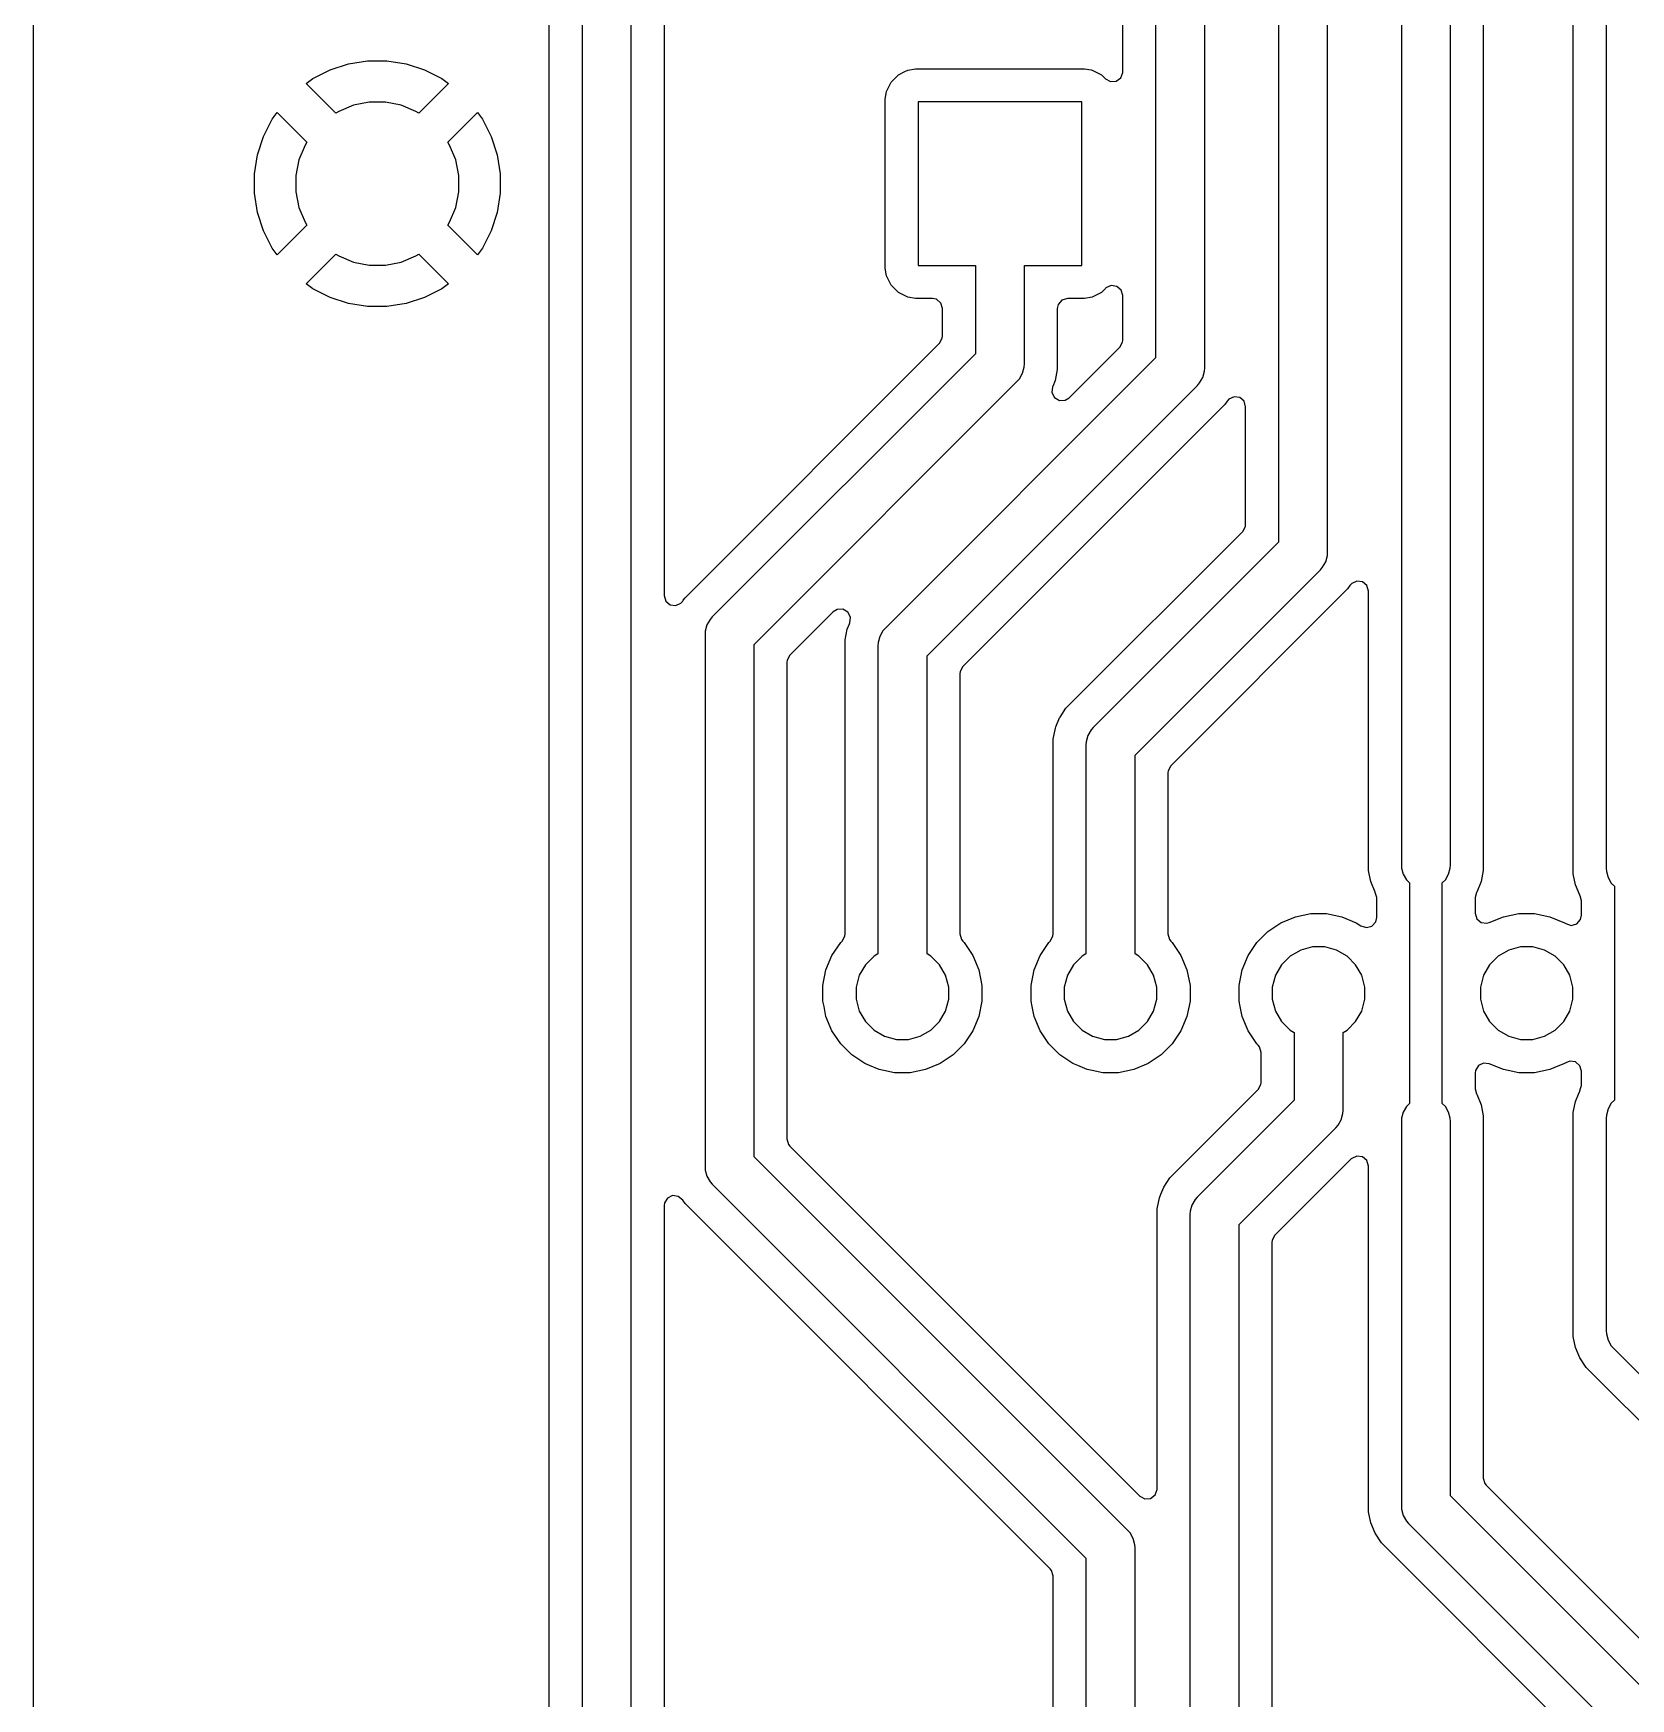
# Model space of a CAD drawing. Header units: millimetres. Extents: x 130.5 to 169.5, y -130 to -71.
# Drawn here: x 130.5 to 150, y -104.49 to -84.17 of the extents above; entities that cross this region are included whole.
import ezdxf

# ---------------------------------------------------------------- set-up
doc = ezdxf.new("R2010")
doc.units = ezdxf.units.MM
doc.layers.add('B.Cu', color=153, linetype='CONTINUOUS', true_color=0x4d7fc4)

msp = doc.modelspace()

# ---------------------------------------------------------------- linework, layer by layer
at = {"layer": 'B.Cu', "linetype": 'CONTINUOUS'}
for p, q in [((130.5005, -72.504427), (130.5005, -128.495572)), ((143.7995, -84.633745), (143.7995, -77.931004)), ((144.2, -78), (144.2, -88.125494)), ((144.8, -88.249758), (144.8, -78.124264)), ((136.7995, -85.881947), (136.7995, -79.431007)), ((137.2, -79.5), (137.2, -111)), ((137.8, -110.875736), (137.8, -79.624264)), ((138.2005, -79.841518), (138.2005, -91.026896)), ((145.7, -81.5), (145.7, -90.375736)), ((146.3, -90.5), (146.3, -81.624264)), ((147.2, -82.5), (147.2, -94.313948)), ((149.2995, -94.422941), (149.2995, -82.431007)), ((149.7, -82.5), (149.7, -94.353948)), ((147.8, -94.313948), (147.8, -82.624264)), ((148.2005, -82.841518), (148.2005, -94.382941)), ((134.124198, -84.609897), (134.348753, -84.536934)), ((134.348752, -84.536934), (134.581948, -84.5)), ((134.348753, -84.536934), (134.348752, -84.536934)), ((134.581948, -84.5), (134.818052, -84.5)), ((134.818052, -84.5), (135.051248, -84.536934)), ((135.051248, -84.536934), (135.275803, -84.609897)), ((133.830896, -84.777338), (133.913826, -84.717087)), ((133.913826, -84.717087), (134.124198, -84.609897)), ((135.275803, -84.609897), (135.48617, -84.717084)), ((135.48617, -84.717084), (135.569106, -84.77734)), ((140.971955, -84.761652), (141.061653, -84.671954)), ((141.061653, -84.671954), (141.061656, -84.671952)), ((141.061656, -84.671952), (141.061658, -84.67195)), ((141.061658, -84.67195), (141.138483, -84.632805)), ((141.138483, -84.632805), (141.174699, -84.614352)), ((141.174699, -84.614352), (141.268476, -84.5995)), ((141.268476, -84.5995), (143.331518, -84.5995)), ((143.331518, -84.5995), (143.412481, -84.612323)), ((143.412481, -84.612323), (143.425304, -84.614354)), ((143.425304, -84.614354), (143.538342, -84.67195)), ((143.538342, -84.67195), (143.538343, -84.671951)), ((143.538343, -84.671951), (143.538348, -84.671954)), ((143.538348, -84.671954), (143.587819, -84.721426)), ((143.587819, -84.721426), (143.649142, -84.754911)), ((143.649142, -84.754911), (143.718834, -84.749927)), ((143.718834, -84.749927), (143.774767, -84.708055)), ((143.774767, -84.708055), (143.799184, -84.642591)), ((143.799184, -84.642591), (143.7995, -84.633745)), ((133.830895, -84.77734), (133.830896, -84.777338)), ((134.194453, -85.140897), (133.830895, -84.77734)), ((135.569106, -84.77734), (135.205548, -85.140898)), ((140.899501, -84.968482), (140.914354, -84.874696)), ((140.914354, -84.874696), (140.97195, -84.761658)), ((140.97195, -84.761658), (140.971954, -84.761654)), ((140.971954, -84.761654), (140.971955, -84.761652)), ((133.417086, -85.213828), (133.477342, -85.130894)), ((133.477342, -85.130894), (133.477342, -85.130893)), ((133.477342, -85.130893), (133.8409, -85.49445)), ((134.228603, -85.118079), (134.194453, -85.140897)), ((134.409715, -85.04306), (134.228603, -85.118079)), ((134.601983, -85.004815), (134.409715, -85.04306)), ((134.798017, -85.004815), (134.601983, -85.004815)), ((134.990285, -85.04306), (134.798017, -85.004815)), ((135.171397, -85.118079), (134.990285, -85.04306)), ((135.205548, -85.140898), (135.171397, -85.118079)), ((135.559102, -85.494452), (135.92266, -85.130894)), ((135.92266, -85.130894), (135.982916, -85.21383)), ((140.8995, -87.031519), (140.899501, -84.968482)), ((143.3, -85), (141.3, -85)), ((141.3, -85), (141.3, -87)), ((143.3, -87), (143.3, -85)), ((133.309898, -85.424197), (133.417086, -85.213828)), ((135.982916, -85.21383), (136.090103, -85.424197)), ((133.236935, -85.648752), (133.309898, -85.424197)), ((133.818079, -85.528603), (133.74306, -85.709715)), ((133.8409, -85.49445), (133.818079, -85.528603)), ((135.581921, -85.528603), (135.559102, -85.494452)), ((135.65694, -85.709715), (135.581921, -85.528603)), ((136.090103, -85.424197), (136.163066, -85.648752)), ((133.2, -85.881947), (133.236935, -85.648752)), ((133.74306, -85.709715), (133.704815, -85.901983)), ((135.695185, -85.901983), (135.65694, -85.709715)), ((136.163066, -85.648752), (136.2, -85.881947)), ((133.2, -86.118052), (133.2, -85.881947)), ((133.704815, -85.901983), (133.704815, -86.098017)), ((135.695185, -86.098017), (135.695185, -85.901983)), ((136.2, -85.881947), (136.2, -86.118052)), ((136.7995, -111.068993), (136.7995, -85.881947)), ((133.236935, -86.351247), (133.2, -86.118052)), ((133.704815, -86.098017), (133.74306, -86.290285)), ((135.65694, -86.290285), (135.695185, -86.098017)), ((136.2, -86.118052), (136.163066, -86.351247)), ((133.309898, -86.575802), (133.236935, -86.351247)), ((133.74306, -86.290285), (133.818079, -86.471397)), ((135.581921, -86.471397), (135.65694, -86.290285)), ((136.163066, -86.351247), (136.090103, -86.575802)), ((133.417082, -86.786163), (133.309898, -86.575802)), ((133.840899, -86.505548), (133.477342, -86.869105)), ((133.818079, -86.471397), (133.840899, -86.505548)), ((135.559103, -86.505547), (135.581921, -86.471397)), ((135.92266, -86.869105), (135.559103, -86.505547)), ((136.090103, -86.575802), (135.982913, -86.786174)), ((133.417086, -86.786169), (133.417082, -86.786163)), ((133.477342, -86.869104), (133.417086, -86.786169)), ((135.982913, -86.786174), (135.922662, -86.869104)), ((133.477342, -86.869105), (133.477342, -86.869104)), ((133.830895, -87.222658), (134.194452, -86.859101)), ((134.194452, -86.859101), (134.228603, -86.881921)), ((134.228603, -86.881921), (134.409715, -86.95694)), ((134.409715, -86.95694), (134.601983, -86.995185)), ((134.798017, -86.995185), (134.990285, -86.95694)), ((134.990285, -86.95694), (135.171397, -86.881921)), ((135.171397, -86.881921), (135.20555, -86.8591)), ((135.20555, -86.8591), (135.569107, -87.222658)), ((135.922662, -86.869104), (135.92266, -86.869105)), ((134.601983, -86.995185), (134.798017, -86.995185)), ((140.899501, -87.031524), (140.8995, -87.031519)), ((140.914353, -87.125301), (140.899501, -87.031524)), ((140.914354, -87.125302), (140.914353, -87.125301)), ((140.914354, -87.125304), (140.914354, -87.125302)), ((140.97195, -87.238342), (140.914354, -87.125304)), ((141.3, -87), (142, -87)), ((142, -87), (142, -88.075736)), ((142.6, -88.2), (142.6, -87)), ((142.6, -87), (143.3, -87)), ((133.830896, -87.222658), (133.830895, -87.222658)), ((133.913831, -87.282914), (133.830896, -87.222658)), ((133.913837, -87.282918), (133.913831, -87.282914)), ((134.124198, -87.390102), (133.913837, -87.282918)), ((134.348753, -87.463065), (134.124198, -87.390102)), ((135.275803, -87.390102), (135.051248, -87.463065)), ((135.486172, -87.282914), (135.275803, -87.390102)), ((135.569107, -87.222658), (135.486172, -87.282914)), ((141.061658, -87.32805), (140.97195, -87.238342)), ((141.174696, -87.385646), (141.061658, -87.32805)), ((141.268482, -87.400499), (141.174696, -87.385646)), ((143.425302, -87.385647), (143.331525, -87.400499)), ((143.450631, -87.372741), (143.425302, -87.385647)), ((143.538342, -87.32805), (143.450631, -87.372741)), ((143.538346, -87.328046), (143.538342, -87.32805)), ((143.538348, -87.328045), (143.538346, -87.328046)), ((143.587819, -87.278574), (143.538348, -87.328045)), ((143.594297, -87.272542), (143.587819, -87.278574)), ((143.657853, -87.243517), (143.594297, -87.272542)), ((143.727011, -87.253461), (143.657853, -87.243517)), ((143.779815, -87.299216), (143.727011, -87.253461)), ((143.7995, -87.366255), (143.779815, -87.299216)), ((143.7995, -87.908238), (143.7995, -87.366255)), ((134.581948, -87.5), (134.348753, -87.463065)), ((134.818052, -87.5), (134.581948, -87.5)), ((135.051249, -87.463065), (134.818052, -87.5)), ((135.051248, -87.463065), (135.051249, -87.463065)), ((141.268483, -87.400499), (141.268482, -87.400499)), ((141.4755, -87.400499), (141.268483, -87.400499)), ((141.527011, -87.411705), (141.4755, -87.400499)), ((141.579815, -87.45746), (141.527011, -87.411705)), ((141.5995, -87.524499), (141.579815, -87.45746)), ((141.5995, -87.85848), (141.5995, -87.524499)), ((143.011706, -87.472987), (143.0005, -87.524499)), ((143.0005, -87.524499), (143.0005, -88.131006)), ((143.057461, -87.420183), (143.011706, -87.472987)), ((143.1245, -87.400499), (143.057461, -87.420183)), ((143.331519, -87.4005), (143.1245, -87.400499)), ((143.331525, -87.400499), (143.331519, -87.4005)), ((138.455888, -91.053454), (141.563181, -87.946161)), ((141.563181, -87.946161), (141.596666, -87.884838)), ((141.596666, -87.884838), (141.5995, -87.85848)), ((143.14484, -88.614261), (143.763181, -87.995919)), ((143.763181, -87.995919), (143.796666, -87.934596)), ((143.796666, -87.934596), (143.7995, -87.908238)), ((142, -88.075736), (138.787868, -91.287868)), ((144.2, -88.125494), (140.897868, -91.427626)), ((142.597433, -88.239158), (142.6, -88.2)), ((143.0005, -88.131006), (143.0005, -88.268994)), ((139.3, -91.624264), (142.512132, -88.412132)), ((142.512132, -88.412132), (142.538006, -88.382628)), ((142.538006, -88.382628), (142.577164, -88.314805)), ((142.577164, -88.314805), (142.597433, -88.239158)), ((142.97358, -88.404328), (142.944355, -88.474884)), ((142.973581, -88.404323), (142.97358, -88.404328)), ((142.973582, -88.404322), (142.973581, -88.404323)), ((143.000501, -88.268996), (142.973582, -88.404322)), ((143.0005, -88.268994), (143.0005, -88.268996)), ((143.0005, -88.268996), (143.000501, -88.268996)), ((144.738006, -88.432386), (144.777164, -88.364563)), ((144.777164, -88.364563), (144.797433, -88.288916)), ((144.797433, -88.288916), (144.8, -88.249758)), ((141.41, -91.764022), (144.712132, -88.46189)), ((142.942597, -88.479128), (142.935129, -88.548598)), ((142.935129, -88.548598), (142.966405, -88.611077)), ((142.944355, -88.474884), (142.942597, -88.479128)), ((142.966405, -88.611077), (143.026494, -88.646729)), ((143.096319, -88.644234), (143.14484, -88.614261)), ((144.712132, -88.46189), (144.738006, -88.432386)), ((145.157853, -88.600124), (145.094297, -88.629149)), ((145.227011, -88.610068), (145.157853, -88.600124)), ((145.279815, -88.655823), (145.227011, -88.610068)), ((145.044112, -88.696304), (141.846819, -91.893596)), ((143.026494, -88.646729), (143.096319, -88.644234)), ((145.044113, -88.696303), (145.044112, -88.696304)), ((145.072397, -88.653972), (145.044113, -88.696303)), ((145.094297, -88.629149), (145.072397, -88.653972)), ((145.2995, -88.722862), (145.279815, -88.655823)), ((145.2995, -90.15848), (145.2995, -88.722862)), ((145.263181, -90.246161), (145.296666, -90.184838)), ((145.296666, -90.184838), (145.2995, -90.15848)), ((143.105891, -92.403451), (145.263181, -90.246161)), ((145.7, -90.375736), (143.437868, -92.637868)), ((146.238006, -90.682628), (146.277164, -90.614805)), ((146.277164, -90.614805), (146.297433, -90.539158)), ((146.297433, -90.539158), (146.3, -90.5)), ((143.95, -92.974264), (146.212132, -90.712132)), ((146.212132, -90.712132), (146.238006, -90.682628)), ((146.657853, -90.850366), (146.594297, -90.879391)), ((146.727011, -90.86031), (146.657853, -90.850366)), ((138.2005, -91.026896), (138.220185, -91.093935)), ((138.435271, -91.08431), (138.455888, -91.053454)), ((146.544112, -90.946546), (144.386819, -93.103838)), ((146.544113, -90.946545), (146.544112, -90.946546)), ((146.572397, -90.904214), (146.544113, -90.946545)), ((146.594297, -90.879391), (146.572397, -90.904214)), ((146.779815, -90.906065), (146.727011, -90.86031)), ((146.7995, -90.973104), (146.779815, -90.906065)), ((146.7995, -94.382943), (146.7995, -90.973104)), ((138.220185, -91.093935), (138.272989, -91.13969)), ((138.272989, -91.13969), (138.342147, -91.149634)), ((138.342147, -91.149634), (138.405703, -91.120609)), ((138.405703, -91.120609), (138.427601, -91.095789)), ((138.427601, -91.095789), (138.43527, -91.084312)), ((138.43527, -91.084312), (138.435271, -91.08431)), ((140.265161, -91.225496), (139.736819, -91.753838)), ((140.313682, -91.195523), (140.265161, -91.225496)), ((140.383508, -91.193029), (140.313682, -91.195523)), ((140.443597, -91.228681), (140.383508, -91.193029)), ((140.474872, -91.29116), (140.443597, -91.228681)), ((138.702567, -91.460842), (138.7, -91.5)), ((138.722836, -91.385195), (138.702567, -91.460842)), ((138.761994, -91.317372), (138.722836, -91.385195)), ((138.787868, -91.287868), (138.761994, -91.317372)), ((140.410471, -91.565886), (140.43642, -91.43543)), ((140.43642, -91.43543), (140.46319, -91.370801)), ((140.46319, -91.370801), (140.467403, -91.360629)), ((140.467403, -91.360629), (140.474872, -91.29116)), ((140.871994, -91.45713), (140.832836, -91.524953)), ((140.897868, -91.427626), (140.871994, -91.45713)), ((138.7, -91.5), (138.7, -98)), ((139.3, -97.875736), (139.3, -91.624264)), ((140.4095, -91.570765), (140.410471, -91.565886)), ((140.4095, -95.156642), (140.4095, -91.570765)), ((140.812567, -91.6006), (140.81, -91.639758)), ((140.81, -91.639758), (140.81, -95.400656)), ((140.832836, -91.524953), (140.812567, -91.6006)), ((139.703334, -91.815161), (139.7005, -91.841519)), ((139.7005, -91.841519), (139.7005, -97.65848)), ((139.736819, -91.753838), (139.703334, -91.815161)), ((141.41, -95.400656), (141.41, -91.764022)), ((141.813334, -91.954919), (141.8105, -91.981277)), ((141.8105, -91.981277), (141.8105, -95.156642)), ((141.846819, -91.893596), (141.813334, -91.954919)), ((143.034506, -92.510285), (143.105885, -92.403458)), ((143.105885, -92.403458), (143.105891, -92.403451)), ((142.9495, -92.781004), (142.976419, -92.645677)), ((142.976419, -92.645677), (142.97642, -92.645676)), ((142.97642, -92.645672), (142.983243, -92.629199)), ((142.97642, -92.645676), (142.97642, -92.645672)), ((142.983243, -92.629199), (143.029222, -92.518194)), ((143.029222, -92.518194), (143.034505, -92.510288)), ((143.034505, -92.510288), (143.034506, -92.510285)), ((143.411994, -92.667372), (143.372836, -92.735195)), ((143.437868, -92.637868), (143.411994, -92.667372)), ((142.9495, -95.156642), (142.9495, -92.781004)), ((143.352567, -92.810842), (143.35, -92.85)), ((143.35, -92.85), (143.35, -95.400656)), ((143.372836, -92.735195), (143.352567, -92.810842)), ((143.95, -95.400656), (143.95, -92.974264)), ((144.353334, -93.165161), (144.3505, -93.191519)), ((144.3505, -93.191519), (144.3505, -95.156642)), ((144.386819, -93.103838), (144.353334, -93.165161)), ((146.807457, -94.422943), (146.7995, -94.382943)), ((146.82642, -94.518276), (146.807457, -94.422943)), ((147.2, -94.313948), (147.202567, -94.353106)), ((147.202567, -94.353106), (147.222836, -94.428753)), ((147.222836, -94.428753), (147.261994, -94.496576)), ((147.261994, -94.496576), (147.3, -94.534582)), ((147.7, -94.534582), (147.738006, -94.496576)), ((147.738006, -94.496576), (147.777164, -94.428753)), ((147.777164, -94.428753), (147.797433, -94.353106)), ((147.797433, -94.353106), (147.8, -94.313948)), ((148.200501, -94.382943), (148.173582, -94.51827)), ((148.2005, -94.382941), (148.2005, -94.382943)), ((148.2005, -94.382943), (148.200501, -94.382943)), ((149.32642, -94.558276), (149.2995, -94.422941)), ((149.7, -94.353948), (149.702567, -94.393106)), ((149.702567, -94.393106), (149.722836, -94.468753)), ((149.722836, -94.468753), (149.761994, -94.536576)), ((146.879225, -94.645759), (146.82642, -94.518276)), ((146.879229, -94.645764), (146.879225, -94.645759)), ((146.879279, -94.645858), (146.879229, -94.645764)), ((146.879815, -94.646678), (146.879279, -94.645858)), ((146.879936, -94.647088), (146.879815, -94.646678)), ((146.882094, -94.651126), (146.879936, -94.647088)), ((146.881254, -94.651575), (146.882094, -94.651126)), ((146.8995, -94.713717), (146.881254, -94.651575)), ((146.8995, -94.954874), (146.8995, -94.713717)), ((147.3, -94.534582), (147.3, -97.225418)), ((147.7, -97.225418), (147.7, -94.534582)), ((148.10052, -94.711502), (148.1005, -94.713717)), ((148.1005, -94.713717), (148.1005, -94.904706)), ((148.119208, -94.651822), (148.10052, -94.711502)), ((148.120778, -94.645754), (148.117906, -94.651126)), ((148.117906, -94.651126), (148.119208, -94.651822)), ((148.173579, -94.51828), (148.120778, -94.645754)), ((148.173582, -94.51827), (148.173579, -94.51828)), ((149.379225, -94.685759), (149.32642, -94.558276)), ((149.379229, -94.685764), (149.379225, -94.685759)), ((149.379279, -94.685858), (149.379229, -94.685764)), ((149.379815, -94.686678), (149.379279, -94.685858)), ((149.379936, -94.687088), (149.379815, -94.686678)), ((149.382094, -94.691126), (149.379936, -94.687088)), ((149.381254, -94.691575), (149.382094, -94.691126)), ((149.3995, -94.753717), (149.381254, -94.691575)), ((149.761994, -94.536576), (149.8, -94.574582)), ((149.8, -94.574582), (149.8, -97.185418)), ((145.906922, -94.946794), (146.094412, -94.9095)), ((146.094412, -94.9095), (146.094414, -94.9095)), ((146.094414, -94.9095), (146.285586, -94.9095)), ((146.285586, -94.9095), (146.285588, -94.9095)), ((146.285588, -94.9095), (146.473079, -94.946794)), ((148.1005, -94.904706), (148.120185, -94.971745)), ((148.446922, -94.946794), (148.634412, -94.9095)), ((148.634412, -94.9095), (148.634414, -94.9095)), ((148.634414, -94.9095), (148.825586, -94.9095)), ((148.825586, -94.9095), (148.825588, -94.9095)), ((148.825588, -94.9095), (149.013079, -94.946794)), ((149.3995, -94.928147), (149.3995, -94.753717)), ((145.57134, -95.126164), (145.7303, -95.019951)), ((145.7303, -95.019951), (145.906912, -94.946797)), ((145.906912, -94.946797), (145.906922, -94.946794)), ((146.473079, -94.946794), (146.473089, -94.946797)), ((146.473089, -94.946797), (146.649701, -95.019952)), ((146.649701, -95.019952), (146.70661, -95.057977)), ((146.70661, -95.057977), (146.773288, -95.078854)), ((146.773288, -95.078854), (146.840668, -95.060369)), ((146.840668, -95.060369), (146.887357, -95.00839)), ((146.887357, -95.00839), (146.8995, -94.954874)), ((148.120185, -94.971745), (148.172989, -95.0175)), ((148.172989, -95.0175), (148.242147, -95.027444)), ((148.242147, -95.027444), (148.271952, -95.019267)), ((148.271952, -95.019267), (148.446912, -94.946797)), ((148.446912, -94.946797), (148.446922, -94.946794)), ((149.013079, -94.946794), (149.013089, -94.946797)), ((149.013089, -94.946797), (149.189703, -95.019952)), ((149.189703, -95.019952), (149.189705, -95.019953)), ((149.189705, -95.019953), (149.206611, -95.03125)), ((149.206611, -95.03125), (149.273289, -95.052127)), ((149.273289, -95.052127), (149.340669, -95.033641)), ((149.340669, -95.033641), (149.387358, -94.981662)), ((149.387358, -94.981662), (149.3995, -94.928147)), ((140.249952, -95.420299), (140.356165, -95.261339)), ((140.356165, -95.261339), (140.373181, -95.244323)), ((140.373181, -95.244323), (140.406666, -95.183)), ((140.406666, -95.183), (140.4095, -95.156642)), ((141.8105, -95.156642), (141.830185, -95.223681)), ((141.830185, -95.223681), (141.846819, -95.244323)), ((141.846819, -95.244323), (141.863835, -95.261338)), ((141.863835, -95.261338), (141.863836, -95.261339)), ((141.863836, -95.261339), (141.970049, -95.420299)), ((142.789952, -95.420299), (142.896165, -95.261339)), ((142.896165, -95.261339), (142.913181, -95.244323)), ((142.913181, -95.244323), (142.946666, -95.183)), ((142.946666, -95.183), (142.9495, -95.156642)), ((144.3505, -95.156642), (144.370185, -95.223681)), ((144.370185, -95.223681), (144.386819, -95.244323)), ((144.386819, -95.244323), (144.403835, -95.261338)), ((144.403835, -95.261338), (144.403836, -95.261339)), ((144.403836, -95.261339), (144.510049, -95.420299)), ((145.329952, -95.420299), (145.436165, -95.261339)), ((145.436165, -95.261339), (145.57134, -95.126164)), ((146.1156, -95.314876), (145.97187, -95.353389)), ((146.2644, -95.314876), (146.1156, -95.314876)), ((146.40813, -95.353389), (146.2644, -95.314876)), ((148.6556, -95.314876), (148.51187, -95.353389)), ((148.8044, -95.314876), (148.6556, -95.314876)), ((148.94813, -95.353389), (148.8044, -95.314876)), ((140.176798, -95.596911), (140.249952, -95.420299)), ((140.763006, -95.427789), (140.657789, -95.533006)), ((140.81, -95.400656), (140.763006, -95.427789)), ((141.456994, -95.427789), (141.41, -95.400656)), ((141.562211, -95.533006), (141.456994, -95.427789)), ((141.970049, -95.420299), (142.043203, -95.596911)), ((142.716798, -95.596911), (142.789952, -95.420299)), ((143.303006, -95.427789), (143.197789, -95.533006)), ((143.35, -95.400656), (143.303006, -95.427789)), ((143.996994, -95.427789), (143.95, -95.400656)), ((144.102211, -95.533006), (143.996994, -95.427789)), ((144.510049, -95.420299), (144.583203, -95.596911)), ((145.256798, -95.596911), (145.329952, -95.420299)), ((145.843006, -95.427789), (145.737789, -95.533006)), ((145.97187, -95.353389), (145.843006, -95.427789)), ((146.536994, -95.427789), (146.40813, -95.353389)), ((146.642211, -95.533006), (146.536994, -95.427789)), ((148.383006, -95.427789), (148.277789, -95.533006)), ((148.51187, -95.353389), (148.383006, -95.427789)), ((149.076994, -95.427789), (148.94813, -95.353389)), ((149.182211, -95.533006), (149.076994, -95.427789)), ((140.1395, -95.784411), (140.176795, -95.596921)), ((140.176795, -95.596921), (140.176796, -95.59692)), ((140.176796, -95.596916), (140.176798, -95.596911)), ((140.176796, -95.59692), (140.176796, -95.596916)), ((140.583389, -95.66187), (140.544876, -95.8056)), ((140.657789, -95.533006), (140.583389, -95.66187)), ((141.636611, -95.66187), (141.562211, -95.533006)), ((141.675124, -95.8056), (141.636611, -95.66187)), ((142.043203, -95.596911), (142.043206, -95.596921)), ((142.043206, -95.596921), (142.0805, -95.784411)), ((142.6795, -95.784411), (142.716795, -95.596921)), ((142.716795, -95.596921), (142.716796, -95.59692)), ((142.716796, -95.596916), (142.716798, -95.596911)), ((142.716796, -95.59692), (142.716796, -95.596916)), ((143.123389, -95.66187), (143.084876, -95.8056)), ((143.197789, -95.533006), (143.123389, -95.66187)), ((144.176611, -95.66187), (144.102211, -95.533006)), ((144.215124, -95.8056), (144.176611, -95.66187)), ((144.583203, -95.596911), (144.583206, -95.596921)), ((144.583206, -95.596921), (144.6205, -95.784411)), ((145.2195, -95.784411), (145.256795, -95.596921)), ((145.256795, -95.596921), (145.256796, -95.59692)), ((145.256796, -95.596916), (145.256798, -95.596911)), ((145.256796, -95.59692), (145.256796, -95.596916)), ((145.663389, -95.66187), (145.624876, -95.8056)), ((145.737789, -95.533006), (145.663389, -95.66187)), ((146.716611, -95.66187), (146.642211, -95.533006)), ((146.755124, -95.8056), (146.716611, -95.66187)), ((148.203389, -95.66187), (148.164876, -95.8056)), ((148.277789, -95.533006), (148.203389, -95.66187)), ((149.256611, -95.66187), (149.182211, -95.533006)), ((149.295124, -95.8056), (149.256611, -95.66187)), ((140.1395, -95.975588), (140.1395, -95.784411)), ((140.544876, -95.8056), (140.544876, -95.9544)), ((141.675124, -95.9544), (141.675124, -95.8056)), ((142.0805, -95.784411), (142.0805, -95.784414)), ((142.0805, -95.784414), (142.0805, -95.975586)), ((142.6795, -95.975588), (142.6795, -95.784411)), ((143.084876, -95.8056), (143.084876, -95.9544)), ((144.215124, -95.9544), (144.215124, -95.8056)), ((144.6205, -95.784411), (144.6205, -95.784414)), ((144.6205, -95.784414), (144.6205, -95.975586)), ((145.2195, -95.975588), (145.2195, -95.784411)), ((145.624876, -95.8056), (145.624876, -95.9544)), ((146.755124, -95.9544), (146.755124, -95.8056)), ((148.164876, -95.8056), (148.164876, -95.9544)), ((149.295124, -95.9544), (149.295124, -95.8056)), ((140.152733, -96.042114), (140.1395, -95.975588)), ((140.176796, -96.163084), (140.152733, -96.042114)), ((140.544876, -95.9544), (140.583389, -96.09813)), ((140.583389, -96.09813), (140.657789, -96.226994)), ((141.562211, -96.226994), (141.636611, -96.09813)), ((141.636611, -96.09813), (141.675124, -95.9544)), ((142.080501, -95.975588), (142.043206, -96.163078)), ((142.0805, -95.975586), (142.0805, -95.975588)), ((142.0805, -95.975588), (142.080501, -95.975588)), ((142.692733, -96.042114), (142.6795, -95.975588)), ((142.716796, -96.163084), (142.692733, -96.042114)), ((143.084876, -95.9544), (143.123389, -96.09813)), ((143.123389, -96.09813), (143.197789, -96.226994)), ((144.102211, -96.226994), (144.176611, -96.09813)), ((144.176611, -96.09813), (144.215124, -95.9544)), ((144.620501, -95.975588), (144.583206, -96.163078)), ((144.6205, -95.975586), (144.6205, -95.975588)), ((144.6205, -95.975588), (144.620501, -95.975588)), ((145.232733, -96.042114), (145.2195, -95.975588)), ((145.256796, -96.163084), (145.232733, -96.042114)), ((145.624876, -95.9544), (145.663389, -96.09813)), ((145.663389, -96.09813), (145.737789, -96.226994)), ((146.642211, -96.226994), (146.716611, -96.09813)), ((146.716611, -96.09813), (146.755124, -95.9544)), ((148.164876, -95.9544), (148.203389, -96.09813)), ((148.203389, -96.09813), (148.277789, -96.226994)), ((149.182211, -96.226994), (149.256611, -96.09813)), ((149.256611, -96.09813), (149.295124, -95.9544)), ((140.249954, -96.339704), (140.176796, -96.163084)), ((140.356163, -96.498658), (140.249954, -96.339704)), ((140.657789, -96.226994), (140.763006, -96.332211)), ((140.763006, -96.332211), (140.89187, -96.406611)), ((141.32813, -96.406611), (141.456994, -96.332211)), ((141.456994, -96.332211), (141.562211, -96.226994)), ((141.970049, -96.3397), (141.863836, -96.49866)), ((142.043203, -96.163088), (141.970049, -96.3397)), ((142.043206, -96.163078), (142.043203, -96.163088)), ((142.789954, -96.339704), (142.716796, -96.163084)), ((142.896163, -96.498658), (142.789954, -96.339704)), ((143.197789, -96.226994), (143.303006, -96.332211)), ((143.303006, -96.332211), (143.43187, -96.406611)), ((143.86813, -96.406611), (143.996994, -96.332211)), ((143.996994, -96.332211), (144.102211, -96.226994)), ((144.510049, -96.3397), (144.403836, -96.49866)), ((144.583203, -96.163088), (144.510049, -96.3397)), ((144.583206, -96.163078), (144.583203, -96.163088)), ((145.329954, -96.339704), (145.256796, -96.163084)), ((145.436163, -96.498658), (145.329954, -96.339704)), ((145.737789, -96.226994), (145.843006, -96.332211)), ((145.843006, -96.332211), (145.89, -96.359343)), ((146.49, -96.359343), (146.536994, -96.332211)), ((146.536994, -96.332211), (146.642211, -96.226994)), ((148.277789, -96.226994), (148.383006, -96.332211)), ((148.383006, -96.332211), (148.51187, -96.406611)), ((148.94813, -96.406611), (149.076994, -96.332211)), ((149.076994, -96.332211), (149.182211, -96.226994)), ((140.491342, -96.633837), (140.356163, -96.498658)), ((140.89187, -96.406611), (141.0356, -96.445124)), ((141.0356, -96.445124), (141.1844, -96.445124)), ((141.1844, -96.445124), (141.32813, -96.406611)), ((141.863836, -96.49866), (141.728661, -96.633835)), ((143.031342, -96.633837), (142.896163, -96.498658)), ((143.43187, -96.406611), (143.5756, -96.445124)), ((143.5756, -96.445124), (143.7244, -96.445124)), ((143.7244, -96.445124), (143.86813, -96.406611)), ((144.403836, -96.49866), (144.268661, -96.633835)), ((145.436165, -96.49866), (145.436163, -96.498658)), ((145.453179, -96.515674), (145.436165, -96.49866)), ((145.469815, -96.536318), (145.453179, -96.515674)), ((145.4895, -96.603357), (145.469815, -96.536318)), ((145.89, -96.359343), (145.89, -97.185736)), ((146.49, -97.31), (146.49, -96.359343)), ((148.51187, -96.406611), (148.6556, -96.445124)), ((148.6556, -96.445124), (148.8044, -96.445124)), ((148.8044, -96.445124), (148.94813, -96.406611)), ((140.650296, -96.740046), (140.491342, -96.633837)), ((140.650299, -96.740047), (140.650296, -96.740046)), ((140.6503, -96.740048), (140.650299, -96.740047)), ((140.709425, -96.764538), (140.6503, -96.740048)), ((141.569701, -96.740048), (141.393089, -96.813202)), ((141.728661, -96.633835), (141.569701, -96.740048)), ((143.190296, -96.740046), (143.031342, -96.633837)), ((143.190299, -96.740047), (143.190296, -96.740046)), ((143.1903, -96.740048), (143.190299, -96.740047)), ((143.249425, -96.764538), (143.1903, -96.740048)), ((144.109701, -96.740048), (143.933089, -96.813202)), ((144.268661, -96.633835), (144.109701, -96.740048)), ((145.4895, -96.96848), (145.4895, -96.603357)), ((148.202483, -96.733263), (148.140004, -96.764538)), ((148.271952, -96.740731), (148.202483, -96.733263)), ((148.446916, -96.813204), (148.271952, -96.740731)), ((149.189703, -96.740047), (149.061767, -96.793039)), ((149.206608, -96.728751), (149.189703, -96.740047)), ((149.257853, -96.709114), (149.206608, -96.728751)), ((149.327011, -96.719058), (149.257853, -96.709114)), ((149.379815, -96.764813), (149.327011, -96.719058)), ((140.826916, -96.813204), (140.709425, -96.764538)), ((140.884343, -96.824627), (140.826916, -96.813204)), ((141.014412, -96.8505), (140.884343, -96.824627)), ((141.205586, -96.8505), (141.014412, -96.8505)), ((141.205589, -96.8505), (141.205586, -96.8505)), ((141.393079, -96.813205), (141.205589, -96.8505)), ((141.39308, -96.813204), (141.393079, -96.813205)), ((141.393084, -96.813204), (141.39308, -96.813204)), ((141.393089, -96.813202), (141.393084, -96.813204)), ((143.366916, -96.813204), (143.249425, -96.764538)), ((143.424343, -96.824627), (143.366916, -96.813204)), ((143.554412, -96.8505), (143.424343, -96.824627)), ((143.745586, -96.8505), (143.554412, -96.8505)), ((143.745589, -96.8505), (143.745586, -96.8505)), ((143.933079, -96.813205), (143.745589, -96.8505)), ((143.93308, -96.813204), (143.933079, -96.813205)), ((143.933084, -96.813204), (143.93308, -96.813204)), ((143.933089, -96.813202), (143.933084, -96.813204)), ((148.104352, -96.824627), (148.1005, -96.855293)), ((148.1005, -96.855293), (148.1005, -97.046282)), ((148.140004, -96.764538), (148.104352, -96.824627)), ((148.504343, -96.824627), (148.446916, -96.813204)), ((148.634412, -96.8505), (148.504343, -96.824627)), ((148.825586, -96.8505), (148.634412, -96.8505)), ((148.825589, -96.8505), (148.825586, -96.8505)), ((149.013079, -96.813205), (148.825589, -96.8505)), ((149.01308, -96.813204), (149.013079, -96.813205)), ((149.013084, -96.813204), (149.01308, -96.813204)), ((149.061767, -96.793039), (149.013084, -96.813204)), ((149.3995, -96.831852), (149.379815, -96.764813)), ((149.3995, -97.006282), (149.3995, -96.831852)), ((144.375888, -98.133454), (145.453181, -97.056161)), ((145.453181, -97.056161), (145.486666, -96.994838)), ((145.486666, -96.994838), (145.4895, -96.96848)), ((148.1005, -97.046282), (148.118747, -97.108421)), ((148.118747, -97.108421), (148.117905, -97.108871)), ((148.117905, -97.108871), (148.120065, -97.112911)), ((148.120065, -97.112911), (148.120185, -97.113321)), ((148.120185, -97.113321), (148.120722, -97.114139)), ((148.120722, -97.114139), (148.120777, -97.114242)), ((148.120777, -97.114242), (148.173579, -97.241719)), ((149.32642, -97.201724), (149.362656, -97.114242)), ((149.362656, -97.114242), (149.379224, -97.074242)), ((149.379224, -97.074242), (149.382095, -97.068871)), ((149.380795, -97.068175), (149.39948, -97.00849)), ((149.382095, -97.068871), (149.380795, -97.068175)), ((149.39948, -97.00849), (149.3995, -97.006282)), ((145.89, -97.185736), (144.707868, -98.367868)), ((146.467164, -97.424805), (146.487433, -97.349158)), ((146.487433, -97.349158), (146.49, -97.31)), ((147.222836, -97.331247), (147.202567, -97.406894)), ((147.261994, -97.263424), (147.222836, -97.331247)), ((147.3, -97.225418), (147.261994, -97.263424)), ((147.738006, -97.263424), (147.7, -97.225418)), ((147.777164, -97.331247), (147.738006, -97.263424)), ((147.797433, -97.406894), (147.777164, -97.331247)), ((148.173579, -97.241719), (148.173582, -97.241729)), ((148.173582, -97.241729), (148.2005, -97.377056)), ((149.2995, -97.337056), (149.326419, -97.201729)), ((149.2995, -97.337059), (149.2995, -97.337056)), ((149.2995, -99.931006), (149.2995, -97.337059)), ((149.326419, -97.201729), (149.32642, -97.201728)), ((149.32642, -97.201728), (149.32642, -97.201724)), ((149.722836, -97.291247), (149.702567, -97.366894)), ((149.761994, -97.223424), (149.722836, -97.291247)), ((149.8, -97.185418), (149.761994, -97.223424)), ((145.22, -98.704264), (146.402132, -97.522132)), ((146.402132, -97.522132), (146.428006, -97.492628)), ((146.428006, -97.492628), (146.467164, -97.424805)), ((147.202567, -97.406894), (147.2, -97.446052)), ((147.2, -97.446052), (147.2, -102.14)), ((147.8, -97.446052), (147.797433, -97.406894)), ((147.8, -102.015736), (147.8, -97.446052)), ((148.2005, -97.377056), (148.2005, -101.79848)), ((149.702567, -97.366894), (149.7, -97.406052)), ((149.7, -97.406052), (149.7, -100)), ((139.7005, -97.65848), (139.720185, -97.725519)), ((139.720185, -97.725519), (139.736819, -97.746161)), ((139.736819, -97.746161), (144.007819, -102.017161)), ((143.862132, -102.437868), (139.3, -97.875736)), ((146.587819, -97.902838), (145.656819, -98.833838)), ((146.594297, -97.896806), (146.587819, -97.902838)), ((146.657853, -97.867781), (146.594297, -97.896806)), ((146.727011, -97.877725), (146.657853, -97.867781)), ((146.779815, -97.92348), (146.727011, -97.877725)), ((146.7995, -97.990519), (146.779815, -97.92348)), ((138.7, -98), (138.702567, -98.039158)), ((138.702567, -98.039158), (138.722836, -98.114805)), ((138.722836, -98.114805), (138.761994, -98.182628)), ((144.299225, -98.248189), (144.375886, -98.133457)), ((144.375886, -98.133457), (144.375888, -98.133454)), ((146.7995, -102.071006), (146.7995, -97.990519)), ((138.304666, -98.350701), (138.241638, -98.380855)), ((138.373991, -98.359408), (138.304666, -98.350701)), ((138.427603, -98.404213), (138.373991, -98.359408)), ((138.761994, -98.182628), (138.787868, -98.212132)), ((138.787868, -98.212132), (143.35, -102.774264)), ((144.24642, -98.375672), (144.264588, -98.331811)), ((144.264588, -98.331811), (144.299225, -98.248189)), ((144.707868, -98.367868), (144.681994, -98.397372)), ((138.204918, -98.440298), (138.2005, -98.473104)), ((138.2005, -98.473104), (138.2005, -110.658481)), ((138.241638, -98.380855), (138.204918, -98.440298)), ((138.455886, -98.446543), (138.427603, -98.404213)), ((138.455888, -98.446545), (138.455886, -98.446543)), ((142.913181, -102.903838), (138.455888, -98.446545)), ((144.2195, -98.511004), (144.246419, -98.375677)), ((144.2195, -101.92948), (144.2195, -98.511004)), ((144.246419, -98.375677), (144.24642, -98.375676)), ((144.24642, -98.375676), (144.24642, -98.375672)), ((144.622567, -98.540842), (144.62, -98.58)), ((144.642836, -98.465195), (144.622567, -98.540842)), ((144.681994, -98.397372), (144.642836, -98.465195)), ((144.62, -98.58), (144.62, -108.42)), ((145.22, -108.42), (145.22, -98.704264)), ((145.623334, -98.895161), (145.6205, -98.921519)), ((145.6205, -98.921519), (145.6205, -108.488993)), ((145.656819, -98.833838), (145.623334, -98.895161)), ((149.2995, -100.068994), (149.2995, -99.931006)), ((149.7, -100), (149.702567, -100.039158)), ((149.32642, -100.204328), (149.2995, -100.068994)), ((149.702567, -100.039158), (149.722836, -100.114805)), ((149.722836, -100.114805), (149.761994, -100.182628)), ((149.761994, -100.182628), (149.787868, -100.212132)), ((149.379225, -100.331811), (149.32642, -100.204328)), ((149.455886, -100.446543), (149.379225, -100.331811)), ((149.787868, -100.212132), (158.59, -109.014264)), ((149.455888, -100.446545), (149.455886, -100.446543)), ((158.153181, -109.143838), (149.455888, -100.446545)), ((148.2005, -101.79848), (148.220185, -101.865519)), ((144.007819, -102.017161), (144.069142, -102.050646)), ((144.138834, -102.045662), (144.194767, -102.00379)), ((144.194767, -102.00379), (144.219184, -101.938326)), ((144.219184, -101.938326), (144.2195, -101.92948)), ((154.022132, -108.237868), (147.8, -102.015736)), ((148.220185, -101.865519), (148.236819, -101.886161)), ((148.236819, -101.886161), (154.354112, -108.003453)), ((144.069142, -102.050646), (144.138834, -102.045662)), ((146.7995, -102.208994), (146.7995, -102.071006)), ((146.82642, -102.344328), (146.7995, -102.208994)), ((147.2, -102.14), (147.202567, -102.179158)), ((147.202567, -102.179158), (147.222836, -102.254805)), ((143.888006, -102.467372), (143.862132, -102.437868)), ((146.879225, -102.471811), (146.82642, -102.344328)), ((147.222836, -102.254805), (147.261994, -102.322628)), ((147.261994, -102.322628), (147.287868, -102.352132)), ((147.287868, -102.352132), (153.51, -108.574264)), ((143.927164, -102.535195), (143.888006, -102.467372)), ((143.947433, -102.610842), (143.927164, -102.535195)), ((143.95, -102.65), (143.947433, -102.610842)), ((146.955886, -102.586543), (146.879225, -102.471811)), ((146.955888, -102.586545), (146.955886, -102.586543)), ((153.073181, -108.703838), (146.955888, -102.586545)), ((143.35, -102.774264), (143.35, -110.640656)), ((143.95, -110.640656), (143.95, -102.65)), ((142.929815, -102.92448), (142.913181, -102.903838)), ((142.9495, -102.991519), (142.929815, -102.92448)), ((142.9495, -110.396642), (142.9495, -102.991519))]:
    msp.add_line(p, q, dxfattribs=at)

doc.saveas('drawing.dxf')
